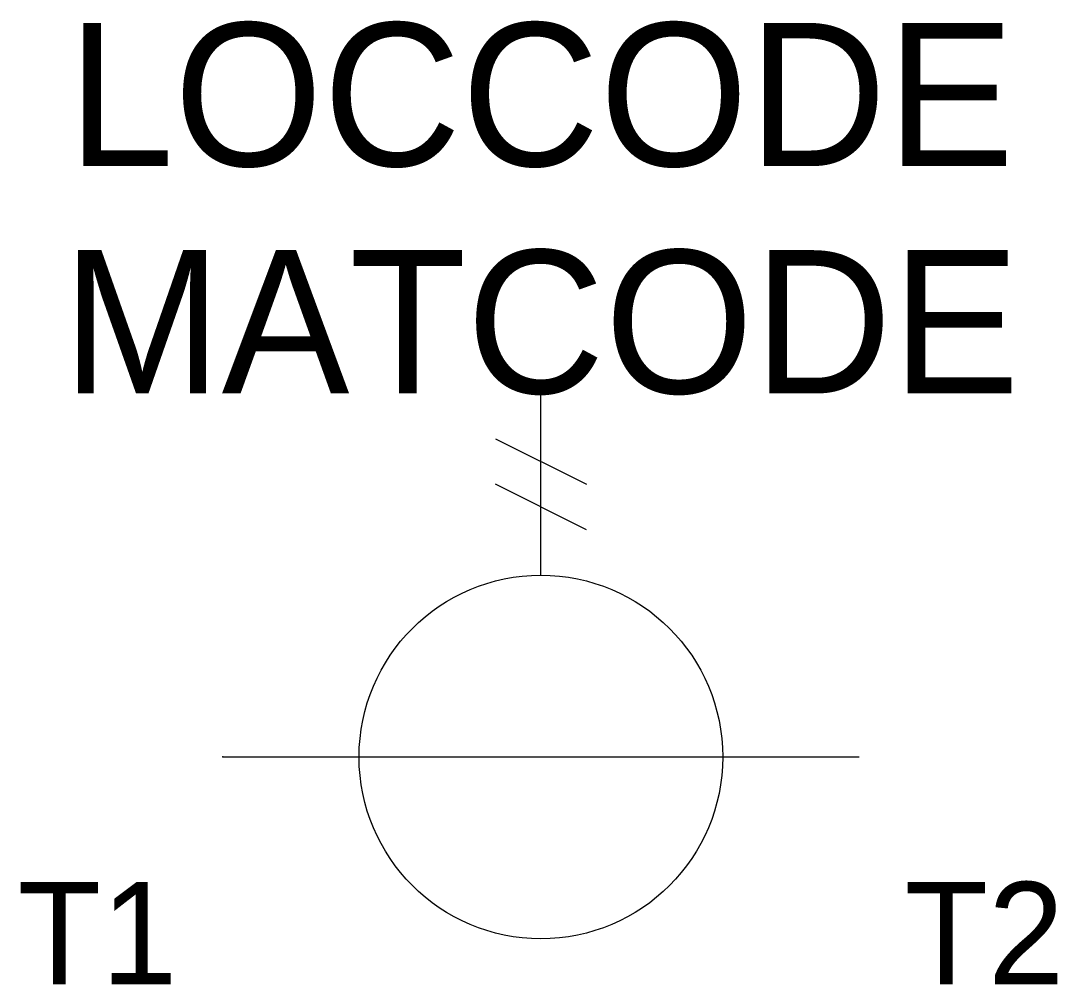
# Model space of a CAD drawing. Extents: x -11.4 to 11.4, y -5 to 16.2.
import ezdxf
from ezdxf.enums import TextEntityAlignment as Align

# ---------------------------------------------------------------- set-up
doc = ezdxf.new("R2010")
doc.units = 0
doc.layers.get('0').update_dxf_attribs({"linetype": 'CONTINUOUS'})
doc.layers.add('C', color=6, linetype='CONTINUOUS')
doc.layers.add('T2', color=1, linetype='CONTINUOUS')

msp = doc.modelspace()

# ---------------------------------------------------------------- linework, layer by layer
at = {"color": 0}
for p, q in [((0, 4), (0, 8)), ((-1, 7), (1, 6)), ((1, 5), (-1, 6)), ((-7, 0), (7, 0))]:
    msp.add_line(p, q, dxfattribs=at)
at = {"color": 0, "linetype": 'CONTINUOUS'}
msp.add_circle((0, 0), 4, dxfattribs=at)
at = {"layer": 'C', "color": 0, "linetype": 'CONTINUOUS'}
msp.add_point((-7, 0), dxfattribs=at)

# ---------------------------------------------------------------- texts
at = {"color": 0, "linetype": 'CONTINUOUS'}
for tag, p in [('LOCCODE', (0, 13)), ('MATCODE', (0, 8))]:
    msp.add_attdef(tag, text='', height=3.15, dxfattribs=at).set_placement(p, align=Align.CENTER)
at = {"layer": 'T2', "color": 0, "linetype": 'CONTINUOUS'}
msp.add_attdef('T2', (8, -5), '', height=2.25, dxfattribs=at)
msp.add_attdef('T1', text='', height=2.25, dxfattribs=at).set_placement((-8, -5), align=Align.RIGHT)

doc.saveas('drawing.dxf')
